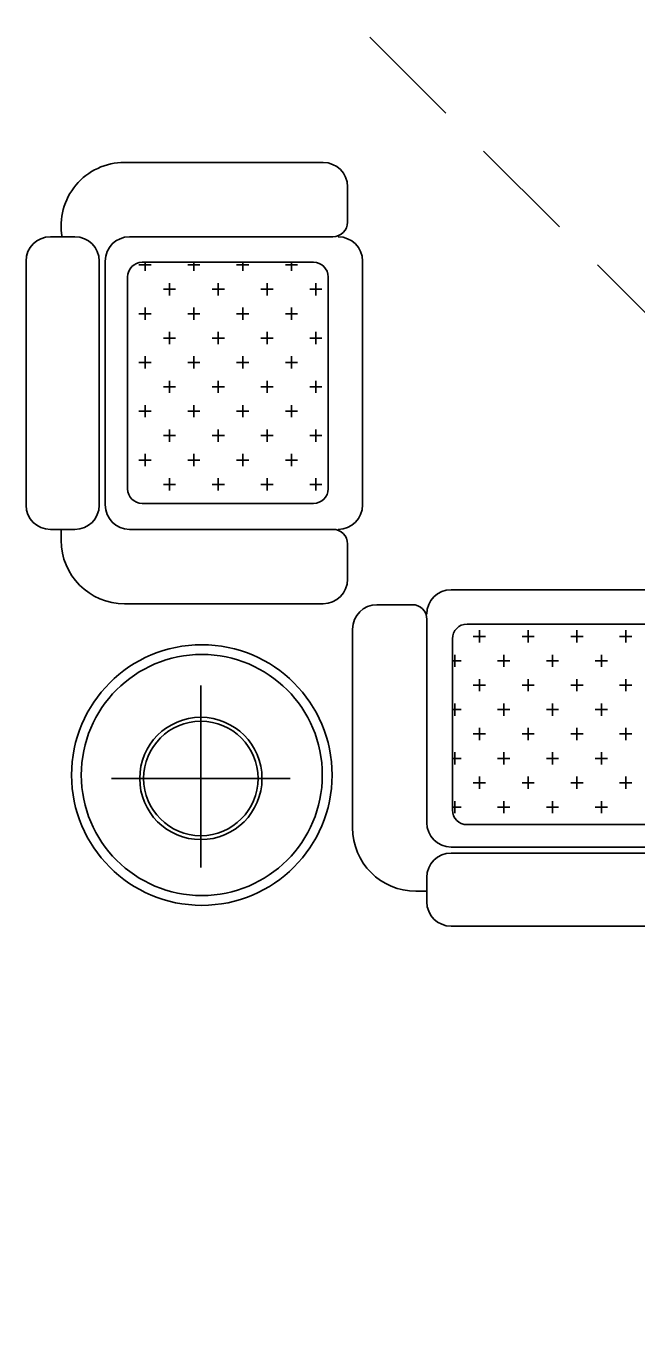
# Model space of a CAD drawing. Header units: millimetres. Extents: x -234375 to -184638, y -91483 to -70216.
# Drawn here: x -193047 to -191841, y -86880 to -84307 of the extents above; entities that cross this region are included whole.
import ezdxf

# ---------------------------------------------------------------- set-up
doc = ezdxf.new("R2010")
doc.units = ezdxf.units.MM
doc.header["$MEASUREMENT"] = 0
doc.linetypes.add('Hidden', pattern=[317.5, 211.666667, -105.833333])
for name, color, linetype, lineweight in [('New_0_Pen_No__7', 7, 'Continuous', 35), ('New_Drawing & Figure_Pen_No__7', 7, 'Continuous', 35), ('New_Shell - Roof_Pen_No__1', 7, 'Continuous', 13)]:
    doc.layers.add(name, color=color, linetype=linetype, lineweight=lineweight)
doc.layers.add('New_0_Pen_No__8', color=14, linetype='Continuous', lineweight=35, true_color=0xa80f02)
doc.layers.add('New_Drawing & Figure_Pen_No__8', color=14, linetype='Continuous', lineweight=35, true_color=0xa80f02)
doc.layers.add('New_Shell - Roof', color=7, linetype='Continuous')

# ---------------------------------------------------------------- blocks, each defined once
blk = doc.blocks.new('Roof_1', base_point=(-201339, -70721))
at = {"layer": 'New_Shell - Roof_Pen_No__1', "color": 7, "linetype": 'Hidden', "lineweight": 13, "flags": 128}
blk.add_lwpolyline([(-186609.9, -90094), (-192594.7, -84103)], dxfattribs=at)

msp = doc.modelspace()

# ---------------------------------------------------------------- linework, layer by layer
at = {"layer": 'New_0_Pen_No__7', "color": 7, "linetype": 'Continuous', "lineweight": 35}
for p, q in [((-192461.4, -84575.7), (-192853.2, -84575.7)), ((-192413.3, -84693.4), (-192413.3, -84623.8)), ((-192999.2, -84722.3), (-192951.1, -84722.3)), ((-192999.2, -84722.3), (-192951.1, -84722.3)), ((-192999.2, -84722.3), (-192951.1, -84722.3)), ((-192951.1, -84722.5), (-192999.2, -84722.5)), ((-192951.1, -84722.5), (-192999.2, -84722.5)), ((-192951.1, -84722.5), (-192999.2, -84722.5)), ((-193047.3, -85251.5), (-193047.3, -84770.4)), ((-193047.3, -85251.5), (-193047.3, -84770.4)), ((-193047.3, -85251.5), (-193047.3, -84770.4)), ((-192902.9, -85251.5), (-192902.9, -84770.4)), ((-192383.7, -84770.4), (-192383.7, -85251.2)), ((-192999.2, -85299.3), (-192951.1, -85299.3)), ((-192999.2, -85299.3), (-192951.1, -85299.3)), ((-192978.3, -85320.8), (-192978.3, -85301.6)), ((-192978.3, -85320.8), (-192978.3, -85301.6)), ((-192413.3, -85328.2), (-192413.3, -85397.8)), ((-192413.3, -85328.2), (-192413.3, -85397.8)), ((-192208.8, -85418.3), (-191727.9, -85418.3)), ((-192208.8, -85418.3), (-191727.9, -85418.3)), ((-192461.4, -85445.9), (-192853.2, -85445.9)), ((-192461.4, -85445.9), (-192853.2, -85445.9)), ((-192285.7, -85447.9), (-192355.3, -85447.9)), ((-192403.5, -85496), (-192403.5, -85887.8)), ((-191727.7, -85937.6), (-192208.8, -85937.6)), ((-191727.7, -85937.6), (-192208.8, -85937.6)), ((-192256.9, -86033.8), (-192256.9, -85985.7)), ((-192256.9, -86033.8), (-192256.9, -85985.7)), ((-192278.4, -86012.9), (-192259.1, -86012.9)), ((-192278.4, -86012.9), (-192259.1, -86012.9)), ((-190572.6, -86081.9), (-192208.8, -86081.9)), ((-190572.6, -86081.9), (-192208.8, -86081.9))]:
    msp.add_line(p, q, dxfattribs=at)
msp.add_circle((-192700.7, -85783.8), 257, dxfattribs=at)
for centre, radius, start, end in [((-192853.2, -84700.8), 125.1, 90, 190.0212), ((-192853.2, -84700.8), 125.1, 90, 190.0212), ((-192853.2, -84700.8), 125.1, 90, 190.0212), ((-192461.4, -84623.8), 48.1, 0, 90), ((-192442.2, -84693.4), 28.9, 270, 0), ((-192999.2, -84770.4), 48.1, 90, 180), ((-192999.2, -84770.4), 48.1, 90, 180), ((-192999.2, -84770.4), 48.1, 90, 180), ((-192951.1, -84770.4), 48.1, 0, 90), ((-192951.1, -84770.4), 48.1, 0, 90), ((-192951.1, -84770.4), 48.1, 0, 90), ((-192431.8, -84770.4), 48.1, 0, 90), ((-192999.2, -85251.5), 48.1, 180, 270), ((-192999.2, -85251.5), 48.1, 180, 270), ((-192951.1, -85251.5), 48.1, 270, 0), ((-192951.1, -85251.5), 48.1, 270, 0), ((-192431.8, -85251.2), 48.1, 270, 0), ((-192442.2, -85328.2), 28.9, 0, 90), ((-192853.2, -85320.8), 125.1, 180, 270), ((-192461.4, -85397.8), 48.1, 270, 0), ((-192461.4, -85397.8), 48.1, 270, 0), ((-192208.8, -85466.4), 48.1, 90, 180), ((-192355.3, -85496), 48.1, 90, 180), ((-192285.7, -85476.8), 28.9, 0, 90), ((-192278.4, -85887.8), 125.1, 180, 270), ((-192208.8, -85985.7), 48.1, 90, 180), ((-192208.8, -85985.7), 48.1, 90, 180), ((-192208.8, -86033.8), 48.1, 180, 270), ((-192208.8, -86033.8), 48.1, 180, 270)]:
    msp.add_arc(centre, radius, start, end, dxfattribs=at)
at = {"layer": 'New_0_Pen_No__8', "color": 14, "linetype": 'Continuous', "lineweight": 35, "true_color": 0xa80f02}
for p, q in [((-192461.4, -84575.7), (-192853.2, -84575.7)), ((-192461.4, -84575.7), (-192853.2, -84575.7)), ((-192413.3, -84693.4), (-192413.3, -84623.8)), ((-192413.3, -84693.4), (-192413.3, -84623.8)), ((-192442.2, -84722.3), (-192843.2, -84722.3)), ((-192442.2, -84722.3), (-192843.2, -84722.3)), ((-192442.2, -84722.3), (-192843.2, -84722.3)), ((-192442.2, -84722.3), (-192843.2, -84722.3)), ((-192442.2, -84722.3), (-192843.2, -84722.3)), ((-192442.2, -84722.3), (-192843.2, -84722.3)), ((-192442.2, -84722.3), (-192843.2, -84722.3)), ((-192442.2, -84722.3), (-192843.2, -84722.3)), ((-192442.2, -84722.3), (-192843.2, -84722.3)), ((-192902.9, -85251.5), (-192902.9, -84770.4)), ((-192902.9, -85251.5), (-192902.9, -84770.4)), ((-192891.3, -85251.2), (-192891.3, -84770.4)), ((-192891.3, -85251.2), (-192891.3, -84770.4)), ((-192891.3, -85251.2), (-192891.3, -84770.4)), ((-192824.6, -84777.7), (-192800.5, -84777.7)), ((-192824.6, -84777.7), (-192800.5, -84777.7)), ((-192824.6, -84777.7), (-192800.5, -84777.7)), ((-192480.4, -84772.7), (-192818.2, -84772.7)), ((-192480.4, -84772.7), (-192818.2, -84772.7)), ((-192480.4, -84772.7), (-192818.2, -84772.7)), ((-192812.6, -84772.7), (-192812.6, -84789.8)), ((-192812.6, -84772.7), (-192812.6, -84789.8)), ((-192812.6, -84772.7), (-192812.6, -84789.8)), ((-192728.4, -84777.7), (-192704.3, -84777.7)), ((-192728.4, -84777.7), (-192704.3, -84777.7)), ((-192728.4, -84777.7), (-192704.3, -84777.7)), ((-192716.4, -84772.7), (-192716.4, -84789.8)), ((-192716.4, -84772.7), (-192716.4, -84789.8)), ((-192716.4, -84772.7), (-192716.4, -84789.8)), ((-192632.2, -84777.7), (-192608.1, -84777.7)), ((-192632.2, -84777.7), (-192608.1, -84777.7)), ((-192632.2, -84777.7), (-192608.1, -84777.7)), ((-192620.1, -84772.7), (-192620.1, -84789.8)), ((-192620.1, -84772.7), (-192620.1, -84789.8)), ((-192620.1, -84772.7), (-192620.1, -84789.8)), ((-192535.9, -84777.7), (-192511.9, -84777.7)), ((-192535.9, -84777.7), (-192511.9, -84777.7)), ((-192535.9, -84777.7), (-192511.9, -84777.7)), ((-192523.9, -84772.7), (-192523.9, -84789.8)), ((-192523.9, -84772.7), (-192523.9, -84789.8)), ((-192523.9, -84772.7), (-192523.9, -84789.8)), ((-192383.7, -84770.4), (-192383.7, -85251.2)), ((-192383.7, -84770.4), (-192383.7, -85251.2)), ((-192847, -84801.6), (-192847, -85219.4)), ((-192847, -84801.6), (-192847, -85219.4)), ((-192847, -84801.6), (-192847, -85219.4)), ((-192451.5, -85219.4), (-192451.5, -84801.6)), ((-192451.5, -85219.4), (-192451.5, -84801.6)), ((-192451.5, -85219.4), (-192451.5, -84801.6)), ((-192776.5, -84825.8), (-192752.4, -84825.8)), ((-192776.5, -84825.8), (-192752.4, -84825.8)), ((-192776.5, -84825.8), (-192752.4, -84825.8)), ((-192764.5, -84813.8), (-192764.5, -84837.9)), ((-192764.5, -84813.8), (-192764.5, -84837.9)), ((-192764.5, -84813.8), (-192764.5, -84837.9)), ((-192680.3, -84825.8), (-192656.2, -84825.8)), ((-192680.3, -84825.8), (-192656.2, -84825.8)), ((-192680.3, -84825.8), (-192656.2, -84825.8)), ((-192668.2, -84813.8), (-192668.2, -84837.9)), ((-192668.2, -84813.8), (-192668.2, -84837.9)), ((-192668.2, -84813.8), (-192668.2, -84837.9)), ((-192584.1, -84825.8), (-192560, -84825.8)), ((-192584.1, -84825.8), (-192560, -84825.8)), ((-192584.1, -84825.8), (-192560, -84825.8)), ((-192572, -84813.8), (-192572, -84837.9)), ((-192572, -84813.8), (-192572, -84837.9)), ((-192572, -84813.8), (-192572, -84837.9)), ((-192487.8, -84825.8), (-192463.8, -84825.8)), ((-192487.8, -84825.8), (-192463.8, -84825.8)), ((-192487.8, -84825.8), (-192463.8, -84825.8)), ((-192475.8, -84813.8), (-192475.8, -84837.9)), ((-192475.8, -84813.8), (-192475.8, -84837.9)), ((-192475.8, -84813.8), (-192475.8, -84837.9)), ((-192812.6, -84861.9), (-192812.6, -84886)), ((-192812.6, -84861.9), (-192812.6, -84886)), ((-192812.6, -84861.9), (-192812.6, -84886)), ((-192716.4, -84861.9), (-192716.4, -84886)), ((-192716.4, -84861.9), (-192716.4, -84886)), ((-192716.4, -84861.9), (-192716.4, -84886)), ((-192620.1, -84861.9), (-192620.1, -84886)), ((-192620.1, -84861.9), (-192620.1, -84886)), ((-192620.1, -84861.9), (-192620.1, -84886)), ((-192523.9, -84861.9), (-192523.9, -84886)), ((-192523.9, -84861.9), (-192523.9, -84886)), ((-192523.9, -84861.9), (-192523.9, -84886)), ((-192824.6, -84874), (-192800.5, -84874)), ((-192824.6, -84874), (-192800.5, -84874)), ((-192824.6, -84874), (-192800.5, -84874)), ((-192728.4, -84874), (-192704.3, -84874)), ((-192728.4, -84874), (-192704.3, -84874)), ((-192728.4, -84874), (-192704.3, -84874)), ((-192632.2, -84874), (-192608.1, -84874)), ((-192632.2, -84874), (-192608.1, -84874)), ((-192632.2, -84874), (-192608.1, -84874)), ((-192535.9, -84874), (-192511.9, -84874)), ((-192535.9, -84874), (-192511.9, -84874)), ((-192535.9, -84874), (-192511.9, -84874)), ((-192764.5, -84910), (-192764.5, -84934.1)), ((-192764.5, -84910), (-192764.5, -84934.1)), ((-192764.5, -84910), (-192764.5, -84934.1)), ((-192668.2, -84910), (-192668.2, -84934.1)), ((-192668.2, -84910), (-192668.2, -84934.1)), ((-192668.2, -84910), (-192668.2, -84934.1)), ((-192572, -84910), (-192572, -84934.1)), ((-192572, -84910), (-192572, -84934.1)), ((-192572, -84910), (-192572, -84934.1)), ((-192475.8, -84910), (-192475.8, -84934.1)), ((-192475.8, -84910), (-192475.8, -84934.1)), ((-192475.8, -84910), (-192475.8, -84934.1)), ((-192776.5, -84922.1), (-192752.4, -84922.1)), ((-192776.5, -84922.1), (-192752.4, -84922.1)), ((-192776.5, -84922.1), (-192752.4, -84922.1)), ((-192680.3, -84922.1), (-192656.2, -84922.1)), ((-192680.3, -84922.1), (-192656.2, -84922.1)), ((-192680.3, -84922.1), (-192656.2, -84922.1)), ((-192584.1, -84922.1), (-192560, -84922.1)), ((-192584.1, -84922.1), (-192560, -84922.1)), ((-192584.1, -84922.1), (-192560, -84922.1)), ((-192487.8, -84922.1), (-192463.8, -84922.1)), ((-192487.8, -84922.1), (-192463.8, -84922.1)), ((-192487.8, -84922.1), (-192463.8, -84922.1)), ((-192812.6, -84958.1), (-192812.6, -84982.2)), ((-192812.6, -84958.1), (-192812.6, -84982.2)), ((-192812.6, -84958.1), (-192812.6, -84982.2)), ((-192716.4, -84958.1), (-192716.4, -84982.2)), ((-192716.4, -84958.1), (-192716.4, -84982.2)), ((-192716.4, -84958.1), (-192716.4, -84982.2)), ((-192620.1, -84958.1), (-192620.1, -84982.2)), ((-192620.1, -84958.1), (-192620.1, -84982.2)), ((-192620.1, -84958.1), (-192620.1, -84982.2)), ((-192523.9, -84958.1), (-192523.9, -84982.2)), ((-192523.9, -84958.1), (-192523.9, -84982.2)), ((-192523.9, -84958.1), (-192523.9, -84982.2)), ((-192824.6, -84970.2), (-192800.5, -84970.2)), ((-192824.6, -84970.2), (-192800.5, -84970.2)), ((-192824.6, -84970.2), (-192800.5, -84970.2)), ((-192728.4, -84970.2), (-192704.3, -84970.2)), ((-192728.4, -84970.2), (-192704.3, -84970.2)), ((-192728.4, -84970.2), (-192704.3, -84970.2)), ((-192632.2, -84970.2), (-192608.1, -84970.2)), ((-192632.2, -84970.2), (-192608.1, -84970.2)), ((-192632.2, -84970.2), (-192608.1, -84970.2)), ((-192535.9, -84970.2), (-192511.9, -84970.2)), ((-192535.9, -84970.2), (-192511.9, -84970.2)), ((-192535.9, -84970.2), (-192511.9, -84970.2)), ((-192776.5, -85018.3), (-192752.4, -85018.3)), ((-192776.5, -85018.3), (-192752.4, -85018.3)), ((-192764.5, -85006.2), (-192764.5, -85030.3)), ((-192764.5, -85006.2), (-192764.5, -85030.3)), ((-192680.3, -85018.3), (-192656.2, -85018.3)), ((-192680.3, -85018.3), (-192656.2, -85018.3)), ((-192668.2, -85006.2), (-192668.2, -85030.3)), ((-192668.2, -85006.2), (-192668.2, -85030.3)), ((-192584.1, -85018.3), (-192560, -85018.3)), ((-192584.1, -85018.3), (-192560, -85018.3)), ((-192572, -85006.2), (-192572, -85030.3)), ((-192572, -85006.2), (-192572, -85030.3)), ((-192487.8, -85018.3), (-192463.8, -85018.3)), ((-192487.8, -85018.3), (-192463.8, -85018.3)), ((-192475.8, -85006.2), (-192475.8, -85030.3)), ((-192475.8, -85006.2), (-192475.8, -85030.3)), ((-192824.6, -85066.4), (-192800.5, -85066.4)), ((-192824.6, -85066.4), (-192800.5, -85066.4)), ((-192812.6, -85054.4), (-192812.6, -85078.4)), ((-192812.6, -85054.4), (-192812.6, -85078.4)), ((-192728.4, -85066.4), (-192704.3, -85066.4)), ((-192728.4, -85066.4), (-192704.3, -85066.4)), ((-192716.4, -85054.4), (-192716.4, -85078.4)), ((-192716.4, -85054.4), (-192716.4, -85078.4)), ((-192632.2, -85066.4), (-192608.1, -85066.4)), ((-192632.2, -85066.4), (-192608.1, -85066.4)), ((-192620.1, -85054.4), (-192620.1, -85078.4)), ((-192620.1, -85054.4), (-192620.1, -85078.4)), ((-192535.9, -85066.4), (-192511.9, -85066.4)), ((-192535.9, -85066.4), (-192511.9, -85066.4)), ((-192523.9, -85054.4), (-192523.9, -85078.4)), ((-192523.9, -85054.4), (-192523.9, -85078.4)), ((-192776.5, -85114.5), (-192752.4, -85114.5)), ((-192776.5, -85114.5), (-192752.4, -85114.5)), ((-192764.5, -85102.5), (-192764.5, -85126.5)), ((-192764.5, -85102.5), (-192764.5, -85126.5)), ((-192680.3, -85114.5), (-192656.2, -85114.5)), ((-192680.3, -85114.5), (-192656.2, -85114.5)), ((-192668.2, -85102.5), (-192668.2, -85126.5)), ((-192668.2, -85102.5), (-192668.2, -85126.5)), ((-192584.1, -85114.5), (-192560, -85114.5)), ((-192584.1, -85114.5), (-192560, -85114.5)), ((-192572, -85102.5), (-192572, -85126.5)), ((-192572, -85102.5), (-192572, -85126.5)), ((-192487.8, -85114.5), (-192463.8, -85114.5)), ((-192487.8, -85114.5), (-192463.8, -85114.5)), ((-192475.8, -85102.5), (-192475.8, -85126.5)), ((-192475.8, -85102.5), (-192475.8, -85126.5)), ((-192824.6, -85162.6), (-192800.5, -85162.6)), ((-192824.6, -85162.6), (-192800.5, -85162.6)), ((-192812.6, -85150.6), (-192812.6, -85174.6)), ((-192812.6, -85150.6), (-192812.6, -85174.6)), ((-192728.4, -85162.6), (-192704.3, -85162.6)), ((-192728.4, -85162.6), (-192704.3, -85162.6)), ((-192716.4, -85150.6), (-192716.4, -85174.6)), ((-192716.4, -85150.6), (-192716.4, -85174.6)), ((-192632.2, -85162.6), (-192608.1, -85162.6)), ((-192632.2, -85162.6), (-192608.1, -85162.6)), ((-192620.1, -85150.6), (-192620.1, -85174.6)), ((-192620.1, -85150.6), (-192620.1, -85174.6)), ((-192535.9, -85162.6), (-192511.9, -85162.6)), ((-192535.9, -85162.6), (-192511.9, -85162.6)), ((-192523.9, -85150.6), (-192523.9, -85174.6)), ((-192523.9, -85150.6), (-192523.9, -85174.6)), ((-192764.5, -85198.7), (-192764.5, -85222.7)), ((-192764.5, -85198.7), (-192764.5, -85222.7)), ((-192668.2, -85198.7), (-192668.2, -85222.7)), ((-192668.2, -85198.7), (-192668.2, -85222.7)), ((-192572, -85198.7), (-192572, -85222.7)), ((-192572, -85198.7), (-192572, -85222.7)), ((-192475.8, -85198.7), (-192475.8, -85222.7)), ((-192475.8, -85198.7), (-192475.8, -85222.7)), ((-192776.5, -85210.7), (-192752.4, -85210.7)), ((-192776.5, -85210.7), (-192752.4, -85210.7)), ((-192680.3, -85210.7), (-192656.2, -85210.7)), ((-192680.3, -85210.7), (-192656.2, -85210.7)), ((-192584.1, -85210.7), (-192560, -85210.7)), ((-192584.1, -85210.7), (-192560, -85210.7)), ((-192487.8, -85210.7), (-192463.8, -85210.7)), ((-192487.8, -85210.7), (-192463.8, -85210.7)), ((-192818.2, -85248.3), (-192480.4, -85248.3)), ((-192818.2, -85248.3), (-192480.4, -85248.3)), ((-192812.6, -85246.8), (-192812.6, -85248.3)), ((-192812.6, -85246.8), (-192812.6, -85248.3)), ((-192716.4, -85246.8), (-192716.4, -85248.3)), ((-192716.4, -85246.8), (-192716.4, -85248.3)), ((-192620.1, -85246.8), (-192620.1, -85248.3)), ((-192620.1, -85246.8), (-192620.1, -85248.3)), ((-192523.9, -85246.8), (-192523.9, -85248.3)), ((-192523.9, -85246.8), (-192523.9, -85248.3)), ((-192442.2, -85299.3), (-192843.2, -85299.3)), ((-192442.2, -85299.3), (-192843.2, -85299.3)), ((-192285.7, -85447.9), (-192355.3, -85447.9)), ((-192256.9, -85476.8), (-192256.9, -85877.8)), ((-192256.9, -85476.8), (-192256.9, -85877.8)), ((-192403.5, -85496), (-192403.5, -85887.8)), ((-191759.7, -85486.1), (-192177.6, -85486.1)), ((-191759.7, -85486.1), (-192177.6, -85486.1)), ((-192153.3, -85522.4), (-192153.3, -85498.4)), ((-192153.3, -85522.4), (-192153.3, -85498.4)), ((-192057.1, -85522.4), (-192057.1, -85498.4)), ((-192057.1, -85522.4), (-192057.1, -85498.4)), ((-191960.9, -85522.4), (-191960.9, -85498.4)), ((-191960.9, -85522.4), (-191960.9, -85498.4)), ((-191864.6, -85522.4), (-191864.6, -85498.4)), ((-191864.6, -85522.4), (-191864.6, -85498.4)), ((-192206.4, -85515), (-192206.4, -85852.8)), ((-192206.4, -85515), (-192206.4, -85852.8)), ((-192165.3, -85510.4), (-192141.3, -85510.4)), ((-192165.3, -85510.4), (-192141.3, -85510.4)), ((-192069.1, -85510.4), (-192045, -85510.4)), ((-192069.1, -85510.4), (-192045, -85510.4)), ((-191972.9, -85510.4), (-191948.8, -85510.4)), ((-191972.9, -85510.4), (-191948.8, -85510.4)), ((-191876.7, -85510.4), (-191852.6, -85510.4)), ((-191876.7, -85510.4), (-191852.6, -85510.4)), ((-192206.4, -85558.5), (-192189.4, -85558.5)), ((-192206.4, -85558.5), (-192189.4, -85558.5)), ((-192201.4, -85570.6), (-192201.4, -85546.5)), ((-192201.4, -85570.6), (-192201.4, -85546.5)), ((-192117.2, -85558.5), (-192093.2, -85558.5)), ((-192117.2, -85558.5), (-192093.2, -85558.5)), ((-192105.2, -85570.6), (-192105.2, -85546.5)), ((-192105.2, -85570.6), (-192105.2, -85546.5)), ((-192021, -85558.5), (-191996.9, -85558.5)), ((-192021, -85558.5), (-191996.9, -85558.5)), ((-192009, -85570.6), (-192009, -85546.5)), ((-192009, -85570.6), (-192009, -85546.5)), ((-191924.8, -85558.5), (-191900.7, -85558.5)), ((-191924.8, -85558.5), (-191900.7, -85558.5)), ((-191912.7, -85570.6), (-191912.7, -85546.5)), ((-191912.7, -85570.6), (-191912.7, -85546.5)), ((-192702.6, -85607.1), (-192702.6, -85966.5)), ((-192702.6, -85607.1), (-192702.6, -85966.5)), ((-192165.3, -85606.6), (-192141.3, -85606.6)), ((-192165.3, -85606.6), (-192141.3, -85606.6)), ((-192153.3, -85618.7), (-192153.3, -85594.6)), ((-192153.3, -85618.7), (-192153.3, -85594.6)), ((-192069.1, -85606.6), (-192045, -85606.6)), ((-192069.1, -85606.6), (-192045, -85606.6)), ((-192057.1, -85618.7), (-192057.1, -85594.6)), ((-192057.1, -85618.7), (-192057.1, -85594.6)), ((-191972.9, -85606.6), (-191948.8, -85606.6)), ((-191972.9, -85606.6), (-191948.8, -85606.6)), ((-191960.9, -85618.7), (-191960.9, -85594.6)), ((-191960.9, -85618.7), (-191960.9, -85594.6)), ((-191876.7, -85606.6), (-191852.6, -85606.6)), ((-191876.7, -85606.6), (-191852.6, -85606.6)), ((-191864.6, -85618.7), (-191864.6, -85594.6)), ((-191864.6, -85618.7), (-191864.6, -85594.6)), ((-192206.4, -85654.7), (-192189.4, -85654.7)), ((-192206.4, -85654.7), (-192189.4, -85654.7)), ((-192201.4, -85666.8), (-192201.4, -85642.7)), ((-192201.4, -85666.8), (-192201.4, -85642.7)), ((-192117.2, -85654.7), (-192093.2, -85654.7)), ((-192117.2, -85654.7), (-192093.2, -85654.7)), ((-192105.2, -85666.8), (-192105.2, -85642.7)), ((-192105.2, -85666.8), (-192105.2, -85642.7)), ((-192021, -85654.7), (-191996.9, -85654.7)), ((-192021, -85654.7), (-191996.9, -85654.7)), ((-192009, -85666.8), (-192009, -85642.7)), ((-192009, -85666.8), (-192009, -85642.7)), ((-191924.8, -85654.7), (-191900.7, -85654.7)), ((-191924.8, -85654.7), (-191900.7, -85654.7)), ((-191912.7, -85666.8), (-191912.7, -85642.7)), ((-191912.7, -85666.8), (-191912.7, -85642.7)), ((-192165.3, -85702.9), (-192141.3, -85702.9)), ((-192165.3, -85702.9), (-192141.3, -85702.9)), ((-192153.3, -85714.9), (-192153.3, -85690.8)), ((-192153.3, -85714.9), (-192153.3, -85690.8)), ((-192069.1, -85702.9), (-192045, -85702.9)), ((-192069.1, -85702.9), (-192045, -85702.9)), ((-192057.1, -85714.9), (-192057.1, -85690.8)), ((-192057.1, -85714.9), (-192057.1, -85690.8)), ((-191972.9, -85702.9), (-191948.8, -85702.9)), ((-191972.9, -85702.9), (-191948.8, -85702.9)), ((-191960.9, -85714.9), (-191960.9, -85690.8)), ((-191960.9, -85714.9), (-191960.9, -85690.8)), ((-191876.7, -85702.9), (-191852.6, -85702.9)), ((-191876.7, -85702.9), (-191852.6, -85702.9)), ((-191864.6, -85714.9), (-191864.6, -85690.8)), ((-191864.6, -85714.9), (-191864.6, -85690.8)), ((-192201.4, -85763), (-192201.4, -85738.9)), ((-192201.4, -85763), (-192201.4, -85738.9)), ((-192105.2, -85763), (-192105.2, -85738.9)), ((-192105.2, -85763), (-192105.2, -85738.9)), ((-192009, -85763), (-192009, -85738.9)), ((-192009, -85763), (-192009, -85738.9)), ((-191912.7, -85763), (-191912.7, -85738.9)), ((-191912.7, -85763), (-191912.7, -85738.9)), ((-192206.4, -85751), (-192189.4, -85751)), ((-192206.4, -85751), (-192189.4, -85751)), ((-192117.2, -85751), (-192093.2, -85751)), ((-192117.2, -85751), (-192093.2, -85751)), ((-192021, -85751), (-191996.9, -85751)), ((-192021, -85751), (-191996.9, -85751)), ((-191924.8, -85751), (-191900.7, -85751)), ((-191924.8, -85751), (-191900.7, -85751)), ((-192526.7, -85790.6), (-192878.6, -85790.6)), ((-192526.7, -85790.6), (-192878.6, -85790.6)), ((-192153.3, -85811.1), (-192153.3, -85787)), ((-192153.3, -85811.1), (-192153.3, -85787)), ((-192057.1, -85811.1), (-192057.1, -85787)), ((-192057.1, -85811.1), (-192057.1, -85787)), ((-191960.9, -85811.1), (-191960.9, -85787)), ((-191960.9, -85811.1), (-191960.9, -85787)), ((-191864.6, -85811.1), (-191864.6, -85787)), ((-191864.6, -85811.1), (-191864.6, -85787)), ((-192165.3, -85799.1), (-192141.3, -85799.1)), ((-192165.3, -85799.1), (-192141.3, -85799.1)), ((-192069.1, -85799.1), (-192045, -85799.1)), ((-192069.1, -85799.1), (-192045, -85799.1)), ((-191972.9, -85799.1), (-191948.8, -85799.1)), ((-191972.9, -85799.1), (-191948.8, -85799.1)), ((-191876.7, -85799.1), (-191852.6, -85799.1)), ((-191876.7, -85799.1), (-191852.6, -85799.1)), ((-192201.4, -85859.2), (-192201.4, -85835.2)), ((-192201.4, -85859.2), (-192201.4, -85835.2)), ((-192105.2, -85859.2), (-192105.2, -85835.2)), ((-192105.2, -85859.2), (-192105.2, -85835.2)), ((-192009, -85859.2), (-192009, -85835.2)), ((-192009, -85859.2), (-192009, -85835.2)), ((-191912.7, -85859.2), (-191912.7, -85835.2)), ((-191912.7, -85859.2), (-191912.7, -85835.2)), ((-192206.4, -85847.2), (-192189.4, -85847.2)), ((-192206.4, -85847.2), (-192189.4, -85847.2)), ((-192117.2, -85847.2), (-192093.2, -85847.2)), ((-192117.2, -85847.2), (-192093.2, -85847.2)), ((-192021, -85847.2), (-191996.9, -85847.2)), ((-192021, -85847.2), (-191996.9, -85847.2)), ((-191924.8, -85847.2), (-191900.7, -85847.2)), ((-191924.8, -85847.2), (-191900.7, -85847.2)), ((-192177.6, -85881.7), (-191759.7, -85881.7)), ((-192177.6, -85881.7), (-191759.7, -85881.7)), ((-191727.9, -85925.9), (-192208.8, -85925.9)), ((-191727.9, -85925.9), (-192208.8, -85925.9))]:
    msp.add_line(p, q, dxfattribs=at)
for centre, radius in [((-192700.7, -85783.8), 237.7), ((-192700.7, -85783.8), 237.7), ((-192702.6, -85790.6), 120.6), ((-192702.6, -85790.6), 120.6), ((-192702.6, -85790.6), 112.9), ((-192702.6, -85790.6), 112.9)]:
    msp.add_circle(centre, radius, dxfattribs=at)
for centre, radius, start, end in [((-192843.2, -84770.4), 48.1, 90, 180), ((-192843.2, -84770.4), 48.1, 90, 180), ((-192843.2, -84770.4), 48.1, 90, 180), ((-192818.2, -84801.6), 28.9, 90, 180), ((-192818.2, -84801.6), 28.9, 90, 180), ((-192818.2, -84801.6), 28.9, 90, 180), ((-192480.4, -84801.6), 28.9, 0, 90), ((-192480.4, -84801.6), 28.9, 0, 90), ((-192480.4, -84801.6), 28.9, 0, 90), ((-192818.2, -85219.4), 28.9, 180, 270), ((-192818.2, -85219.4), 28.9, 180, 270), ((-192480.4, -85219.4), 28.9, 270, 0), ((-192480.4, -85219.4), 28.9, 270, 0), ((-192843.2, -85251.2), 48.1, 180, 270), ((-192843.2, -85251.2), 48.1, 180, 270), ((-192177.6, -85515), 28.9, 90, 180), ((-192177.6, -85515), 28.9, 90, 180), ((-192177.6, -85852.8), 28.9, 180, 270), ((-192177.6, -85852.8), 28.9, 180, 270), ((-192208.8, -85877.8), 48.1, 180, 270), ((-192208.8, -85877.8), 48.1, 180, 270)]:
    msp.add_arc(centre, radius, start, end, dxfattribs=at)
at = {"layer": 'New_Drawing & Figure_Pen_No__7', "color": 7, "linetype": 'Continuous', "lineweight": 35}
for p, q in [((-192461.4, -84575.7), (-192853.2, -84575.7)), ((-192413.3, -84693.4), (-192413.3, -84623.8)), ((-192999.2, -84722.3), (-192951.1, -84722.3)), ((-192999.2, -84722.3), (-192951.1, -84722.3)), ((-192999.2, -84722.3), (-192951.1, -84722.3)), ((-192951.1, -84722.5), (-192999.2, -84722.5)), ((-192951.1, -84722.5), (-192999.2, -84722.5)), ((-192951.1, -84722.5), (-192999.2, -84722.5)), ((-193047.3, -85251.5), (-193047.3, -84770.4)), ((-193047.3, -85251.5), (-193047.3, -84770.4)), ((-193047.3, -85251.5), (-193047.3, -84770.4)), ((-192902.9, -85251.5), (-192902.9, -84770.4)), ((-192383.7, -84770.4), (-192383.7, -85251.2)), ((-192999.2, -85299.3), (-192951.1, -85299.3)), ((-192999.2, -85299.3), (-192951.1, -85299.3)), ((-192978.3, -85320.8), (-192978.3, -85301.6)), ((-192978.3, -85320.8), (-192978.3, -85301.6)), ((-192413.3, -85328.2), (-192413.3, -85397.8)), ((-192413.3, -85328.2), (-192413.3, -85397.8)), ((-192208.8, -85418.3), (-191727.9, -85418.3)), ((-192208.8, -85418.3), (-191727.9, -85418.3)), ((-192461.4, -85445.9), (-192853.2, -85445.9)), ((-192461.4, -85445.9), (-192853.2, -85445.9)), ((-192285.7, -85447.9), (-192355.3, -85447.9)), ((-192403.5, -85496), (-192403.5, -85887.8)), ((-191727.7, -85937.6), (-192208.8, -85937.6)), ((-191727.7, -85937.6), (-192208.8, -85937.6)), ((-192256.9, -86033.8), (-192256.9, -85985.7)), ((-192256.9, -86033.8), (-192256.9, -85985.7)), ((-192278.4, -86012.9), (-192259.1, -86012.9)), ((-192278.4, -86012.9), (-192259.1, -86012.9)), ((-190572.6, -86081.9), (-192208.8, -86081.9)), ((-190572.6, -86081.9), (-192208.8, -86081.9))]:
    msp.add_line(p, q, dxfattribs=at)
msp.add_circle((-192700.7, -85783.8), 257, dxfattribs=at)
for centre, radius, start, end in [((-192853.2, -84700.8), 125.1, 90, 190.0212), ((-192853.2, -84700.8), 125.1, 90, 190.0212), ((-192853.2, -84700.8), 125.1, 90, 190.0212), ((-192461.4, -84623.8), 48.1, 0, 90), ((-192442.2, -84693.4), 28.9, 270, 0), ((-192999.2, -84770.4), 48.1, 90, 180), ((-192999.2, -84770.4), 48.1, 90, 180), ((-192999.2, -84770.4), 48.1, 90, 180), ((-192951.1, -84770.4), 48.1, 0, 90), ((-192951.1, -84770.4), 48.1, 0, 90), ((-192951.1, -84770.4), 48.1, 0, 90), ((-192431.8, -84770.4), 48.1, 0, 90), ((-192999.2, -85251.5), 48.1, 180, 270), ((-192999.2, -85251.5), 48.1, 180, 270), ((-192951.1, -85251.5), 48.1, 270, 0), ((-192951.1, -85251.5), 48.1, 270, 0), ((-192431.8, -85251.2), 48.1, 270, 0), ((-192442.2, -85328.2), 28.9, 0, 90), ((-192853.2, -85320.8), 125.1, 180, 270), ((-192461.4, -85397.8), 48.1, 270, 0), ((-192461.4, -85397.8), 48.1, 270, 0), ((-192208.8, -85466.4), 48.1, 90, 180), ((-192355.3, -85496), 48.1, 90, 180), ((-192285.7, -85476.8), 28.9, 0, 90), ((-192278.4, -85887.8), 125.1, 180, 270), ((-192208.8, -85985.7), 48.1, 90, 180), ((-192208.8, -85985.7), 48.1, 90, 180), ((-192208.8, -86033.8), 48.1, 180, 270), ((-192208.8, -86033.8), 48.1, 180, 270)]:
    msp.add_arc(centre, radius, start, end, dxfattribs=at)
at = {"layer": 'New_Drawing & Figure_Pen_No__8', "color": 14, "linetype": 'Continuous', "lineweight": 35, "true_color": 0xa80f02}
for p, q in [((-192461.4, -84575.7), (-192853.2, -84575.7)), ((-192461.4, -84575.7), (-192853.2, -84575.7)), ((-192413.3, -84693.4), (-192413.3, -84623.8)), ((-192413.3, -84693.4), (-192413.3, -84623.8)), ((-192442.2, -84722.3), (-192843.2, -84722.3)), ((-192442.2, -84722.3), (-192843.2, -84722.3)), ((-192442.2, -84722.3), (-192843.2, -84722.3)), ((-192442.2, -84722.3), (-192843.2, -84722.3)), ((-192442.2, -84722.3), (-192843.2, -84722.3)), ((-192442.2, -84722.3), (-192843.2, -84722.3)), ((-192442.2, -84722.3), (-192843.2, -84722.3)), ((-192442.2, -84722.3), (-192843.2, -84722.3)), ((-192442.2, -84722.3), (-192843.2, -84722.3)), ((-192902.9, -85251.5), (-192902.9, -84770.4)), ((-192902.9, -85251.5), (-192902.9, -84770.4)), ((-192891.3, -85251.2), (-192891.3, -84770.4)), ((-192891.3, -85251.2), (-192891.3, -84770.4)), ((-192891.3, -85251.2), (-192891.3, -84770.4)), ((-192824.6, -84777.7), (-192800.5, -84777.7)), ((-192824.6, -84777.7), (-192800.5, -84777.7)), ((-192824.6, -84777.7), (-192800.5, -84777.7)), ((-192480.4, -84772.7), (-192818.2, -84772.7)), ((-192480.4, -84772.7), (-192818.2, -84772.7)), ((-192480.4, -84772.7), (-192818.2, -84772.7)), ((-192812.6, -84772.7), (-192812.6, -84789.8)), ((-192812.6, -84772.7), (-192812.6, -84789.8)), ((-192812.6, -84772.7), (-192812.6, -84789.8)), ((-192728.4, -84777.7), (-192704.3, -84777.7)), ((-192728.4, -84777.7), (-192704.3, -84777.7)), ((-192728.4, -84777.7), (-192704.3, -84777.7)), ((-192716.4, -84772.7), (-192716.4, -84789.8)), ((-192716.4, -84772.7), (-192716.4, -84789.8)), ((-192716.4, -84772.7), (-192716.4, -84789.8)), ((-192632.2, -84777.7), (-192608.1, -84777.7)), ((-192632.2, -84777.7), (-192608.1, -84777.7)), ((-192632.2, -84777.7), (-192608.1, -84777.7)), ((-192620.1, -84772.7), (-192620.1, -84789.8)), ((-192620.1, -84772.7), (-192620.1, -84789.8)), ((-192620.1, -84772.7), (-192620.1, -84789.8)), ((-192535.9, -84777.7), (-192511.9, -84777.7)), ((-192535.9, -84777.7), (-192511.9, -84777.7)), ((-192535.9, -84777.7), (-192511.9, -84777.7)), ((-192523.9, -84772.7), (-192523.9, -84789.8)), ((-192523.9, -84772.7), (-192523.9, -84789.8)), ((-192523.9, -84772.7), (-192523.9, -84789.8)), ((-192383.7, -84770.4), (-192383.7, -85251.2)), ((-192383.7, -84770.4), (-192383.7, -85251.2)), ((-192847, -84801.6), (-192847, -85219.4)), ((-192847, -84801.6), (-192847, -85219.4)), ((-192847, -84801.6), (-192847, -85219.4)), ((-192451.5, -85219.4), (-192451.5, -84801.6)), ((-192451.5, -85219.4), (-192451.5, -84801.6)), ((-192451.5, -85219.4), (-192451.5, -84801.6)), ((-192776.5, -84825.8), (-192752.4, -84825.8)), ((-192776.5, -84825.8), (-192752.4, -84825.8)), ((-192776.5, -84825.8), (-192752.4, -84825.8)), ((-192764.5, -84813.8), (-192764.5, -84837.9)), ((-192764.5, -84813.8), (-192764.5, -84837.9)), ((-192764.5, -84813.8), (-192764.5, -84837.9)), ((-192680.3, -84825.8), (-192656.2, -84825.8)), ((-192680.3, -84825.8), (-192656.2, -84825.8)), ((-192680.3, -84825.8), (-192656.2, -84825.8)), ((-192668.2, -84813.8), (-192668.2, -84837.9)), ((-192668.2, -84813.8), (-192668.2, -84837.9)), ((-192668.2, -84813.8), (-192668.2, -84837.9)), ((-192584.1, -84825.8), (-192560, -84825.8)), ((-192584.1, -84825.8), (-192560, -84825.8)), ((-192584.1, -84825.8), (-192560, -84825.8)), ((-192572, -84813.8), (-192572, -84837.9)), ((-192572, -84813.8), (-192572, -84837.9)), ((-192572, -84813.8), (-192572, -84837.9)), ((-192487.8, -84825.8), (-192463.8, -84825.8)), ((-192487.8, -84825.8), (-192463.8, -84825.8)), ((-192487.8, -84825.8), (-192463.8, -84825.8)), ((-192475.8, -84813.8), (-192475.8, -84837.9)), ((-192475.8, -84813.8), (-192475.8, -84837.9)), ((-192475.8, -84813.8), (-192475.8, -84837.9)), ((-192812.6, -84861.9), (-192812.6, -84886)), ((-192812.6, -84861.9), (-192812.6, -84886)), ((-192812.6, -84861.9), (-192812.6, -84886)), ((-192716.4, -84861.9), (-192716.4, -84886)), ((-192716.4, -84861.9), (-192716.4, -84886)), ((-192716.4, -84861.9), (-192716.4, -84886)), ((-192620.1, -84861.9), (-192620.1, -84886)), ((-192620.1, -84861.9), (-192620.1, -84886)), ((-192620.1, -84861.9), (-192620.1, -84886)), ((-192523.9, -84861.9), (-192523.9, -84886)), ((-192523.9, -84861.9), (-192523.9, -84886)), ((-192523.9, -84861.9), (-192523.9, -84886)), ((-192824.6, -84874), (-192800.5, -84874)), ((-192824.6, -84874), (-192800.5, -84874)), ((-192824.6, -84874), (-192800.5, -84874)), ((-192728.4, -84874), (-192704.3, -84874)), ((-192728.4, -84874), (-192704.3, -84874)), ((-192728.4, -84874), (-192704.3, -84874)), ((-192632.2, -84874), (-192608.1, -84874)), ((-192632.2, -84874), (-192608.1, -84874)), ((-192632.2, -84874), (-192608.1, -84874)), ((-192535.9, -84874), (-192511.9, -84874)), ((-192535.9, -84874), (-192511.9, -84874)), ((-192535.9, -84874), (-192511.9, -84874)), ((-192764.5, -84910), (-192764.5, -84934.1)), ((-192764.5, -84910), (-192764.5, -84934.1)), ((-192764.5, -84910), (-192764.5, -84934.1)), ((-192668.2, -84910), (-192668.2, -84934.1)), ((-192668.2, -84910), (-192668.2, -84934.1)), ((-192668.2, -84910), (-192668.2, -84934.1)), ((-192572, -84910), (-192572, -84934.1)), ((-192572, -84910), (-192572, -84934.1)), ((-192572, -84910), (-192572, -84934.1)), ((-192475.8, -84910), (-192475.8, -84934.1)), ((-192475.8, -84910), (-192475.8, -84934.1)), ((-192475.8, -84910), (-192475.8, -84934.1)), ((-192776.5, -84922.1), (-192752.4, -84922.1)), ((-192776.5, -84922.1), (-192752.4, -84922.1)), ((-192776.5, -84922.1), (-192752.4, -84922.1)), ((-192680.3, -84922.1), (-192656.2, -84922.1)), ((-192680.3, -84922.1), (-192656.2, -84922.1)), ((-192680.3, -84922.1), (-192656.2, -84922.1)), ((-192584.1, -84922.1), (-192560, -84922.1)), ((-192584.1, -84922.1), (-192560, -84922.1)), ((-192584.1, -84922.1), (-192560, -84922.1)), ((-192487.8, -84922.1), (-192463.8, -84922.1)), ((-192487.8, -84922.1), (-192463.8, -84922.1)), ((-192487.8, -84922.1), (-192463.8, -84922.1)), ((-192812.6, -84958.1), (-192812.6, -84982.2)), ((-192812.6, -84958.1), (-192812.6, -84982.2)), ((-192812.6, -84958.1), (-192812.6, -84982.2)), ((-192716.4, -84958.1), (-192716.4, -84982.2)), ((-192716.4, -84958.1), (-192716.4, -84982.2)), ((-192716.4, -84958.1), (-192716.4, -84982.2)), ((-192620.1, -84958.1), (-192620.1, -84982.2)), ((-192620.1, -84958.1), (-192620.1, -84982.2)), ((-192620.1, -84958.1), (-192620.1, -84982.2)), ((-192523.9, -84958.1), (-192523.9, -84982.2)), ((-192523.9, -84958.1), (-192523.9, -84982.2)), ((-192523.9, -84958.1), (-192523.9, -84982.2)), ((-192824.6, -84970.2), (-192800.5, -84970.2)), ((-192824.6, -84970.2), (-192800.5, -84970.2)), ((-192824.6, -84970.2), (-192800.5, -84970.2)), ((-192728.4, -84970.2), (-192704.3, -84970.2)), ((-192728.4, -84970.2), (-192704.3, -84970.2)), ((-192728.4, -84970.2), (-192704.3, -84970.2)), ((-192632.2, -84970.2), (-192608.1, -84970.2)), ((-192632.2, -84970.2), (-192608.1, -84970.2)), ((-192632.2, -84970.2), (-192608.1, -84970.2)), ((-192535.9, -84970.2), (-192511.9, -84970.2)), ((-192535.9, -84970.2), (-192511.9, -84970.2)), ((-192535.9, -84970.2), (-192511.9, -84970.2)), ((-192776.5, -85018.3), (-192752.4, -85018.3)), ((-192776.5, -85018.3), (-192752.4, -85018.3)), ((-192764.5, -85006.2), (-192764.5, -85030.3)), ((-192764.5, -85006.2), (-192764.5, -85030.3)), ((-192680.3, -85018.3), (-192656.2, -85018.3)), ((-192680.3, -85018.3), (-192656.2, -85018.3)), ((-192668.2, -85006.2), (-192668.2, -85030.3)), ((-192668.2, -85006.2), (-192668.2, -85030.3)), ((-192584.1, -85018.3), (-192560, -85018.3)), ((-192584.1, -85018.3), (-192560, -85018.3)), ((-192572, -85006.2), (-192572, -85030.3)), ((-192572, -85006.2), (-192572, -85030.3)), ((-192487.8, -85018.3), (-192463.8, -85018.3)), ((-192487.8, -85018.3), (-192463.8, -85018.3)), ((-192475.8, -85006.2), (-192475.8, -85030.3)), ((-192475.8, -85006.2), (-192475.8, -85030.3)), ((-192824.6, -85066.4), (-192800.5, -85066.4)), ((-192824.6, -85066.4), (-192800.5, -85066.4)), ((-192812.6, -85054.4), (-192812.6, -85078.4)), ((-192812.6, -85054.4), (-192812.6, -85078.4)), ((-192728.4, -85066.4), (-192704.3, -85066.4)), ((-192728.4, -85066.4), (-192704.3, -85066.4)), ((-192716.4, -85054.4), (-192716.4, -85078.4)), ((-192716.4, -85054.4), (-192716.4, -85078.4)), ((-192632.2, -85066.4), (-192608.1, -85066.4)), ((-192632.2, -85066.4), (-192608.1, -85066.4)), ((-192620.1, -85054.4), (-192620.1, -85078.4)), ((-192620.1, -85054.4), (-192620.1, -85078.4)), ((-192535.9, -85066.4), (-192511.9, -85066.4)), ((-192535.9, -85066.4), (-192511.9, -85066.4)), ((-192523.9, -85054.4), (-192523.9, -85078.4)), ((-192523.9, -85054.4), (-192523.9, -85078.4)), ((-192776.5, -85114.5), (-192752.4, -85114.5)), ((-192776.5, -85114.5), (-192752.4, -85114.5)), ((-192764.5, -85102.5), (-192764.5, -85126.5)), ((-192764.5, -85102.5), (-192764.5, -85126.5)), ((-192680.3, -85114.5), (-192656.2, -85114.5)), ((-192680.3, -85114.5), (-192656.2, -85114.5)), ((-192668.2, -85102.5), (-192668.2, -85126.5)), ((-192668.2, -85102.5), (-192668.2, -85126.5)), ((-192584.1, -85114.5), (-192560, -85114.5)), ((-192584.1, -85114.5), (-192560, -85114.5)), ((-192572, -85102.5), (-192572, -85126.5)), ((-192572, -85102.5), (-192572, -85126.5)), ((-192487.8, -85114.5), (-192463.8, -85114.5)), ((-192487.8, -85114.5), (-192463.8, -85114.5)), ((-192475.8, -85102.5), (-192475.8, -85126.5)), ((-192475.8, -85102.5), (-192475.8, -85126.5)), ((-192824.6, -85162.6), (-192800.5, -85162.6)), ((-192824.6, -85162.6), (-192800.5, -85162.6)), ((-192812.6, -85150.6), (-192812.6, -85174.6)), ((-192812.6, -85150.6), (-192812.6, -85174.6)), ((-192728.4, -85162.6), (-192704.3, -85162.6)), ((-192728.4, -85162.6), (-192704.3, -85162.6)), ((-192716.4, -85150.6), (-192716.4, -85174.6)), ((-192716.4, -85150.6), (-192716.4, -85174.6)), ((-192632.2, -85162.6), (-192608.1, -85162.6)), ((-192632.2, -85162.6), (-192608.1, -85162.6)), ((-192620.1, -85150.6), (-192620.1, -85174.6)), ((-192620.1, -85150.6), (-192620.1, -85174.6)), ((-192535.9, -85162.6), (-192511.9, -85162.6)), ((-192535.9, -85162.6), (-192511.9, -85162.6)), ((-192523.9, -85150.6), (-192523.9, -85174.6)), ((-192523.9, -85150.6), (-192523.9, -85174.6)), ((-192764.5, -85198.7), (-192764.5, -85222.7)), ((-192764.5, -85198.7), (-192764.5, -85222.7)), ((-192668.2, -85198.7), (-192668.2, -85222.7)), ((-192668.2, -85198.7), (-192668.2, -85222.7)), ((-192572, -85198.7), (-192572, -85222.7)), ((-192572, -85198.7), (-192572, -85222.7)), ((-192475.8, -85198.7), (-192475.8, -85222.7)), ((-192475.8, -85198.7), (-192475.8, -85222.7)), ((-192776.5, -85210.7), (-192752.4, -85210.7)), ((-192776.5, -85210.7), (-192752.4, -85210.7)), ((-192680.3, -85210.7), (-192656.2, -85210.7)), ((-192680.3, -85210.7), (-192656.2, -85210.7)), ((-192584.1, -85210.7), (-192560, -85210.7)), ((-192584.1, -85210.7), (-192560, -85210.7)), ((-192487.8, -85210.7), (-192463.8, -85210.7)), ((-192487.8, -85210.7), (-192463.8, -85210.7)), ((-192818.2, -85248.3), (-192480.4, -85248.3)), ((-192818.2, -85248.3), (-192480.4, -85248.3)), ((-192812.6, -85246.8), (-192812.6, -85248.3)), ((-192812.6, -85246.8), (-192812.6, -85248.3)), ((-192716.4, -85246.8), (-192716.4, -85248.3)), ((-192716.4, -85246.8), (-192716.4, -85248.3)), ((-192620.1, -85246.8), (-192620.1, -85248.3)), ((-192620.1, -85246.8), (-192620.1, -85248.3)), ((-192523.9, -85246.8), (-192523.9, -85248.3)), ((-192523.9, -85246.8), (-192523.9, -85248.3)), ((-192442.2, -85299.3), (-192843.2, -85299.3)), ((-192442.2, -85299.3), (-192843.2, -85299.3)), ((-192285.7, -85447.9), (-192355.3, -85447.9)), ((-192256.9, -85476.8), (-192256.9, -85877.8)), ((-192256.9, -85476.8), (-192256.9, -85877.8)), ((-192403.5, -85496), (-192403.5, -85887.8)), ((-191759.7, -85486.1), (-192177.6, -85486.1)), ((-191759.7, -85486.1), (-192177.6, -85486.1)), ((-192153.3, -85522.4), (-192153.3, -85498.4)), ((-192153.3, -85522.4), (-192153.3, -85498.4)), ((-192057.1, -85522.4), (-192057.1, -85498.4)), ((-192057.1, -85522.4), (-192057.1, -85498.4)), ((-191960.9, -85522.4), (-191960.9, -85498.4)), ((-191960.9, -85522.4), (-191960.9, -85498.4)), ((-191864.6, -85522.4), (-191864.6, -85498.4)), ((-191864.6, -85522.4), (-191864.6, -85498.4)), ((-192206.4, -85515), (-192206.4, -85852.8)), ((-192206.4, -85515), (-192206.4, -85852.8)), ((-192165.3, -85510.4), (-192141.3, -85510.4)), ((-192165.3, -85510.4), (-192141.3, -85510.4)), ((-192069.1, -85510.4), (-192045, -85510.4)), ((-192069.1, -85510.4), (-192045, -85510.4)), ((-191972.9, -85510.4), (-191948.8, -85510.4)), ((-191972.9, -85510.4), (-191948.8, -85510.4)), ((-191876.7, -85510.4), (-191852.6, -85510.4)), ((-191876.7, -85510.4), (-191852.6, -85510.4)), ((-192206.4, -85558.5), (-192189.4, -85558.5)), ((-192206.4, -85558.5), (-192189.4, -85558.5)), ((-192201.4, -85570.6), (-192201.4, -85546.5)), ((-192201.4, -85570.6), (-192201.4, -85546.5)), ((-192117.2, -85558.5), (-192093.2, -85558.5)), ((-192117.2, -85558.5), (-192093.2, -85558.5)), ((-192105.2, -85570.6), (-192105.2, -85546.5)), ((-192105.2, -85570.6), (-192105.2, -85546.5)), ((-192021, -85558.5), (-191996.9, -85558.5)), ((-192021, -85558.5), (-191996.9, -85558.5)), ((-192009, -85570.6), (-192009, -85546.5)), ((-192009, -85570.6), (-192009, -85546.5)), ((-191924.8, -85558.5), (-191900.7, -85558.5)), ((-191924.8, -85558.5), (-191900.7, -85558.5)), ((-191912.7, -85570.6), (-191912.7, -85546.5)), ((-191912.7, -85570.6), (-191912.7, -85546.5)), ((-192702.6, -85607.1), (-192702.6, -85966.5)), ((-192702.6, -85607.1), (-192702.6, -85966.5)), ((-192165.3, -85606.6), (-192141.3, -85606.6)), ((-192165.3, -85606.6), (-192141.3, -85606.6)), ((-192153.3, -85618.7), (-192153.3, -85594.6)), ((-192153.3, -85618.7), (-192153.3, -85594.6)), ((-192069.1, -85606.6), (-192045, -85606.6)), ((-192069.1, -85606.6), (-192045, -85606.6)), ((-192057.1, -85618.7), (-192057.1, -85594.6)), ((-192057.1, -85618.7), (-192057.1, -85594.6)), ((-191972.9, -85606.6), (-191948.8, -85606.6)), ((-191972.9, -85606.6), (-191948.8, -85606.6)), ((-191960.9, -85618.7), (-191960.9, -85594.6)), ((-191960.9, -85618.7), (-191960.9, -85594.6)), ((-191876.7, -85606.6), (-191852.6, -85606.6)), ((-191876.7, -85606.6), (-191852.6, -85606.6)), ((-191864.6, -85618.7), (-191864.6, -85594.6)), ((-191864.6, -85618.7), (-191864.6, -85594.6)), ((-192206.4, -85654.7), (-192189.4, -85654.7)), ((-192206.4, -85654.7), (-192189.4, -85654.7)), ((-192201.4, -85666.8), (-192201.4, -85642.7)), ((-192201.4, -85666.8), (-192201.4, -85642.7)), ((-192117.2, -85654.7), (-192093.2, -85654.7)), ((-192117.2, -85654.7), (-192093.2, -85654.7)), ((-192105.2, -85666.8), (-192105.2, -85642.7)), ((-192105.2, -85666.8), (-192105.2, -85642.7)), ((-192021, -85654.7), (-191996.9, -85654.7)), ((-192021, -85654.7), (-191996.9, -85654.7)), ((-192009, -85666.8), (-192009, -85642.7)), ((-192009, -85666.8), (-192009, -85642.7)), ((-191924.8, -85654.7), (-191900.7, -85654.7)), ((-191924.8, -85654.7), (-191900.7, -85654.7)), ((-191912.7, -85666.8), (-191912.7, -85642.7)), ((-191912.7, -85666.8), (-191912.7, -85642.7)), ((-192165.3, -85702.9), (-192141.3, -85702.9)), ((-192165.3, -85702.9), (-192141.3, -85702.9)), ((-192153.3, -85714.9), (-192153.3, -85690.8)), ((-192153.3, -85714.9), (-192153.3, -85690.8)), ((-192069.1, -85702.9), (-192045, -85702.9)), ((-192069.1, -85702.9), (-192045, -85702.9)), ((-192057.1, -85714.9), (-192057.1, -85690.8)), ((-192057.1, -85714.9), (-192057.1, -85690.8)), ((-191972.9, -85702.9), (-191948.8, -85702.9)), ((-191972.9, -85702.9), (-191948.8, -85702.9)), ((-191960.9, -85714.9), (-191960.9, -85690.8)), ((-191960.9, -85714.9), (-191960.9, -85690.8)), ((-191876.7, -85702.9), (-191852.6, -85702.9)), ((-191876.7, -85702.9), (-191852.6, -85702.9)), ((-191864.6, -85714.9), (-191864.6, -85690.8)), ((-191864.6, -85714.9), (-191864.6, -85690.8)), ((-192201.4, -85763), (-192201.4, -85738.9)), ((-192201.4, -85763), (-192201.4, -85738.9)), ((-192105.2, -85763), (-192105.2, -85738.9)), ((-192105.2, -85763), (-192105.2, -85738.9)), ((-192009, -85763), (-192009, -85738.9)), ((-192009, -85763), (-192009, -85738.9)), ((-191912.7, -85763), (-191912.7, -85738.9)), ((-191912.7, -85763), (-191912.7, -85738.9)), ((-192206.4, -85751), (-192189.4, -85751)), ((-192206.4, -85751), (-192189.4, -85751)), ((-192117.2, -85751), (-192093.2, -85751)), ((-192117.2, -85751), (-192093.2, -85751)), ((-192021, -85751), (-191996.9, -85751)), ((-192021, -85751), (-191996.9, -85751)), ((-191924.8, -85751), (-191900.7, -85751)), ((-191924.8, -85751), (-191900.7, -85751)), ((-192526.7, -85790.6), (-192878.6, -85790.6)), ((-192526.7, -85790.6), (-192878.6, -85790.6)), ((-192153.3, -85811.1), (-192153.3, -85787)), ((-192153.3, -85811.1), (-192153.3, -85787)), ((-192057.1, -85811.1), (-192057.1, -85787)), ((-192057.1, -85811.1), (-192057.1, -85787)), ((-191960.9, -85811.1), (-191960.9, -85787)), ((-191960.9, -85811.1), (-191960.9, -85787)), ((-191864.6, -85811.1), (-191864.6, -85787)), ((-191864.6, -85811.1), (-191864.6, -85787)), ((-192165.3, -85799.1), (-192141.3, -85799.1)), ((-192165.3, -85799.1), (-192141.3, -85799.1)), ((-192069.1, -85799.1), (-192045, -85799.1)), ((-192069.1, -85799.1), (-192045, -85799.1)), ((-191972.9, -85799.1), (-191948.8, -85799.1)), ((-191972.9, -85799.1), (-191948.8, -85799.1)), ((-191876.7, -85799.1), (-191852.6, -85799.1)), ((-191876.7, -85799.1), (-191852.6, -85799.1)), ((-192201.4, -85859.2), (-192201.4, -85835.2)), ((-192201.4, -85859.2), (-192201.4, -85835.2)), ((-192105.2, -85859.2), (-192105.2, -85835.2)), ((-192105.2, -85859.2), (-192105.2, -85835.2)), ((-192009, -85859.2), (-192009, -85835.2)), ((-192009, -85859.2), (-192009, -85835.2)), ((-191912.7, -85859.2), (-191912.7, -85835.2)), ((-191912.7, -85859.2), (-191912.7, -85835.2)), ((-192206.4, -85847.2), (-192189.4, -85847.2)), ((-192206.4, -85847.2), (-192189.4, -85847.2)), ((-192117.2, -85847.2), (-192093.2, -85847.2)), ((-192117.2, -85847.2), (-192093.2, -85847.2)), ((-192021, -85847.2), (-191996.9, -85847.2)), ((-192021, -85847.2), (-191996.9, -85847.2)), ((-191924.8, -85847.2), (-191900.7, -85847.2)), ((-191924.8, -85847.2), (-191900.7, -85847.2)), ((-192177.6, -85881.7), (-191759.7, -85881.7)), ((-192177.6, -85881.7), (-191759.7, -85881.7)), ((-191727.9, -85925.9), (-192208.8, -85925.9)), ((-191727.9, -85925.9), (-192208.8, -85925.9))]:
    msp.add_line(p, q, dxfattribs=at)
for centre, radius in [((-192700.7, -85783.8), 237.7), ((-192700.7, -85783.8), 237.7), ((-192702.6, -85790.6), 120.6), ((-192702.6, -85790.6), 120.6), ((-192702.6, -85790.6), 112.9), ((-192702.6, -85790.6), 112.9)]:
    msp.add_circle(centre, radius, dxfattribs=at)
for centre, radius, start, end in [((-192843.2, -84770.4), 48.1, 90, 180), ((-192843.2, -84770.4), 48.1, 90, 180), ((-192843.2, -84770.4), 48.1, 90, 180), ((-192818.2, -84801.6), 28.9, 90, 180), ((-192818.2, -84801.6), 28.9, 90, 180), ((-192818.2, -84801.6), 28.9, 90, 180), ((-192480.4, -84801.6), 28.9, 0, 90), ((-192480.4, -84801.6), 28.9, 0, 90), ((-192480.4, -84801.6), 28.9, 0, 90), ((-192818.2, -85219.4), 28.9, 180, 270), ((-192818.2, -85219.4), 28.9, 180, 270), ((-192480.4, -85219.4), 28.9, 270, 0), ((-192480.4, -85219.4), 28.9, 270, 0), ((-192843.2, -85251.2), 48.1, 180, 270), ((-192843.2, -85251.2), 48.1, 180, 270), ((-192177.6, -85515), 28.9, 90, 180), ((-192177.6, -85515), 28.9, 90, 180), ((-192177.6, -85852.8), 28.9, 180, 270), ((-192177.6, -85852.8), 28.9, 180, 270), ((-192208.8, -85877.8), 48.1, 180, 270), ((-192208.8, -85877.8), 48.1, 180, 270)]:
    msp.add_arc(centre, radius, start, end, dxfattribs=at)

# ---------------------------------------------------------------- block references
at = {"layer": 'New_Shell - Roof', "color": 7, "linetype": 'Continuous', "lineweight": 13}
msp.add_blockref('Roof_1', (-201339, -70721), dxfattribs=at)

doc.saveas('drawing.dxf')
